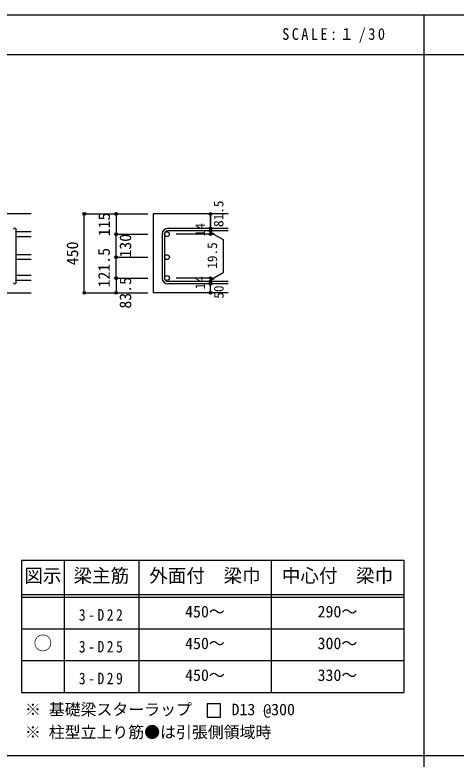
# Model space of a CAD drawing. Units: millimetres at full size, sheet at 1:30, with parts at other scales. Extents: x -5973 to 5954, y -4195 to 4201.
# Drawn here: x -3439 to -942, y -15 to 4201 of the extents above; entities that cross this region are included whole.
import ezdxf
from ezdxf.enums import TextEntityAlignment as Align

# ---------------------------------------------------------------- set-up
doc = ezdxf.new("R2010")
doc.units = ezdxf.units.MM
doc.header["$LTSCALE"] = 30
doc.header["$PDMODE"] = 32
doc.header["$PDSIZE"] = 15
for name, color, linetype in [('0-1', 2, 'Continuous'), ('0-5', 7, 'Continuous'), ('0-6', 7, 'Continuous'), ('0-D', 4, 'Continuous'), ('6-7_文字', 7, 'Continuous'), ('6-E_枠', 7, 'Continuous'), ('F-0_枠', 6, 'Continuous')]:
    doc.layers.add(name, color=color, linetype=linetype)
doc.styles.add('ＭＳ ゴシック', font='')
doc.styles.get('ＭＳ ゴシック').set_extended_font_data('MS Gothic')

msp = doc.modelspace()

# ---------------------------------------------------------------- linework, layer by layer
at = {"layer": '0-1'}
for p, q in [((-3345.8, 3073.3), (-4845.8, 3073.3)), ((-2230.8, 3073.3), (-2655.8, 3073.3)), ((-2655.8, 3073.3), (-2655.8, 2626.8)), ((-3745.8, 2626.8), (-3345.8, 2626.8)), ((-2230.8, 2626.8), (-2655.8, 2626.8))]:
    msp.add_line(p, q, dxfattribs=at)
at = {"layer": '0-5'}
for p, q in [((-3345.8, 2972.37), (-3431.8, 2972.37)), ((-3345.8, 2944.37), (-3431.8, 2944.37)), ((-3345.8, 2842.37), (-3431.8, 2842.37)), ((-3345.8, 2814.37), (-3431.8, 2814.37)), ((-3345.8, 2724.3), (-3431.8, 2724.3)), ((-3345.8, 2696.3), (-3431.8, 2696.3))]:
    msp.add_line(p, q, dxfattribs=at)
at = {"layer": '0-5', "color": 3}
for centre in [(-2577.8, 2958.37), (-2577.8, 2828.37), (-2577.8, 2710.3)]:
    msp.add_circle(centre, 14, dxfattribs=at)
at = {"layer": '0-6'}
for p, q in [((-3431.8, 2683.8), (-3431.8, 2986.37)), ((-2605.8, 2958.37), (-2605.8, 2710.3)), ((-2591.8, 2958.37), (-2591.8, 2710.3)), ((-2230.8, 2991.87), (-2572.3, 2991.87)), ((-2230.8, 2977.87), (-2572.3, 2977.87)), ((-2230.8, 2690.8), (-2572.3, 2690.8)), ((-2230.8, 2676.8), (-2572.3, 2676.8))]:
    msp.add_line(p, q, dxfattribs=at)
for centre, radius, start, end in [((-3438.8, 2986.37), 7, 0, 180), ((-2572.3, 2958.37), 33.5, 90, 180), ((-2572.3, 2958.37), 19.5, 90, 180), ((-2572.3, 2710.3), 33.5, 180, 270), ((-2572.3, 2710.3), 19.5, 180, 270), ((-3438.8, 2683.8), 7, 180, 0)]:
    msp.add_arc(centre, radius, start, end, dxfattribs=at)
at = {"layer": '0-D'}
for p, q in [((-3045.8, 3073.3), (-2865.8, 3073.3)), ((-3045.8, 3073.3), (-2865.8, 3073.3)), ((-3045.8, 2626.8), (-3045.8, 3073.3)), ((-2865.8, 3073.3), (-2685.8, 3073.3)), ((-2865.8, 3073.3), (-2685.8, 3073.3)), ((-2865.8, 3073.3), (-2865.8, 2958.37)), ((-2865.8, 2958.37), (-2685.8, 2958.37)), ((-2865.8, 2958.37), (-2685.8, 2958.37)), ((-2865.8, 2793.58), (-2865.8, 2958.37)), ((-2330.8, 2958.37), (-2526.89, 2958.37)), ((-2330.8, 2977.87), (-2330.8, 2991.87)), ((-2330.8, 2977.87), (-2330.8, 2958.37)), ((-2330.8, 2968.12), (-2311.48, 2962.94)), ((-2330.8, 2968.12), (-2260.74, 2927.67)), ((-2260.74, 2927.67), (-2260.74, 2741)), ((-2865.8, 2828.37), (-2685.8, 2828.37)), ((-2865.8, 2710.3), (-2865.8, 2793.58)), ((-2330.8, 2700.55), (-2260.74, 2741)), ((-2865.8, 2710.3), (-2685.8, 2710.3)), ((-2865.8, 2710.3), (-2865.8, 2626.8)), ((-2330.8, 2710.3), (-2526.89, 2710.3)), ((-2330.8, 2690.8), (-2330.8, 2710.3)), ((-2330.8, 2700.55), (-2311.48, 2705.73)), ((-2330.8, 2676.8), (-2330.8, 2690.8)), ((-2330.8, 2626.8), (-2330.8, 2676.8)), ((-3045.8, 2626.8), (-2865.8, 2626.8)), ((-2865.8, 2626.8), (-2685.8, 2626.8))]:
    msp.add_line(p, q, dxfattribs=at)
msp.add_lwpolyline([(-2330.8, 3073.3), (-2330.8, 2991.87), (-2330.8, 3073.3)], dxfattribs=at)
for centre, radius in [((-3045.8, 3073.3), 8), ((-3045.8, 3073.3), 7.2), ((-3045.8, 3073.3), 6.4), ((-3045.8, 3073.3), 5.6), ((-3045.8, 3073.3), 4.8), ((-2865.8, 3073.3), 8), ((-2865.8, 3073.3), 7.2), ((-2865.8, 3073.3), 6.4), ((-2865.8, 3073.3), 5.6), ((-2865.8, 3073.3), 4.8), ((-3045.8, 3073.3), 4), ((-3045.8, 3073.3), 3.2), ((-3045.8, 3073.3), 2.4), ((-3045.8, 3073.3), 1.6), ((-3045.8, 3073.3), 0.8), ((-2865.8, 3073.3), 4), ((-2865.8, 3073.3), 3.2), ((-2865.8, 3073.3), 2.4), ((-2865.8, 3073.3), 1.6), ((-2865.8, 3073.3), 0.8), ((-2330.8, 3073.3), 4), ((-2330.8, 3073.3), 3.6), ((-2330.8, 3073.3), 3.2), ((-2330.8, 3073.3), 2.8), ((-2330.8, 3073.3), 2.4), ((-2330.8, 3073.3), 2), ((-2330.8, 3073.3), 1.6), ((-2330.8, 3073.3), 1.2), ((-2330.8, 3073.3), 0.8), ((-2330.8, 3073.3), 0.4), ((-2330.8, 2991.87), 4), ((-2330.8, 2991.87), 3.6), ((-2330.8, 2991.87), 3.2), ((-2330.8, 2991.87), 2.8), ((-2330.8, 2991.87), 2.4), ((-2330.8, 2991.87), 2), ((-2865.8, 2958.37), 8), ((-2865.8, 2958.37), 7.2), ((-2865.8, 2958.37), 6.4), ((-2865.8, 2958.37), 5.6), ((-2865.8, 2958.37), 4.8), ((-2865.8, 2958.37), 4), ((-2865.8, 2958.37), 3.2), ((-2865.8, 2958.37), 2.4), ((-2865.8, 2958.37), 1.6), ((-2865.8, 2958.37), 0.8), ((-2330.8, 2977.87), 4), ((-2330.8, 2958.37), 4), ((-2330.8, 2977.87), 3.6), ((-2330.8, 2958.37), 3.6), ((-2330.8, 2977.87), 3.2), ((-2330.8, 2958.37), 3.2), ((-2330.8, 2977.87), 2.8), ((-2330.8, 2958.37), 2.8), ((-2330.8, 2977.87), 2.4), ((-2330.8, 2958.37), 2.4), ((-2330.8, 2977.87), 2), ((-2330.8, 2958.37), 2), ((-2330.8, 2991.87), 1.6), ((-2330.8, 2977.87), 1.6), ((-2330.8, 2958.37), 1.6), ((-2330.8, 2991.87), 1.2), ((-2330.8, 2977.87), 1.2), ((-2330.8, 2958.37), 1.2), ((-2330.8, 2991.87), 0.8), ((-2330.8, 2977.87), 0.8), ((-2330.8, 2958.37), 0.8), ((-2330.8, 2991.87), 0.4), ((-2330.8, 2977.87), 0.4), ((-2330.8, 2958.37), 0.4), ((-2865.8, 2828.37), 8), ((-2865.8, 2828.37), 7.2), ((-2865.8, 2828.37), 6.4), ((-2865.8, 2828.37), 5.6), ((-2865.8, 2828.37), 4.8), ((-2865.8, 2828.37), 4), ((-2865.8, 2828.37), 3.2), ((-2865.8, 2828.37), 2.4), ((-2865.8, 2828.37), 1.6), ((-2865.8, 2828.37), 0.8), ((-2865.8, 2710.3), 8), ((-2865.8, 2710.3), 7.2), ((-2865.8, 2710.3), 6.4), ((-2865.8, 2710.3), 5.6), ((-2865.8, 2710.3), 4.8), ((-2865.8, 2710.3), 4), ((-2865.8, 2710.3), 3.2), ((-2865.8, 2710.3), 2.4), ((-2865.8, 2710.3), 1.6), ((-2865.8, 2710.3), 0.8), ((-2330.8, 2710.3), 4), ((-2330.8, 2710.3), 3.6), ((-2330.8, 2710.3), 3.2), ((-2330.8, 2710.3), 2.8), ((-2330.8, 2710.3), 2.4), ((-2330.8, 2710.3), 2), ((-2330.8, 2710.3), 1.6), ((-2330.8, 2710.3), 1.2), ((-2330.8, 2710.3), 0.8), ((-2330.8, 2710.3), 0.4), ((-2330.8, 2690.8), 4), ((-2330.8, 2676.8), 4), ((-2330.8, 2690.8), 3.6), ((-2330.8, 2676.8), 3.6), ((-2330.8, 2690.8), 3.2), ((-2330.8, 2676.8), 3.2), ((-2330.8, 2690.8), 2.8), ((-2330.8, 2676.8), 2.8), ((-2330.8, 2690.8), 2.4), ((-2330.8, 2676.8), 2.4), ((-2330.8, 2690.8), 2), ((-2330.8, 2676.8), 2), ((-2330.8, 2690.8), 1.6), ((-2330.8, 2676.8), 1.6), ((-2330.8, 2690.8), 1.2), ((-2330.8, 2676.8), 1.2), ((-2330.8, 2690.8), 0.8), ((-2330.8, 2676.8), 0.8), ((-2330.8, 2690.8), 0.4), ((-2330.8, 2676.8), 0.4), ((-3045.8, 2626.8), 7.2), ((-3045.8, 2626.8), 6.4), ((-3045.8, 2626.8), 5.6), ((-3045.8, 2626.8), 4.8), ((-3045.8, 2626.8), 4), ((-3045.8, 2626.8), 3.2), ((-3045.8, 2626.8), 2.4), ((-3045.8, 2626.8), 1.6), ((-3045.8, 2626.8), 0.8), ((-2865.8, 2626.8), 7.2), ((-2865.8, 2626.8), 6.4), ((-2865.8, 2626.8), 5.6), ((-2865.8, 2626.8), 4.8), ((-2865.8, 2626.8), 4), ((-2865.8, 2626.8), 3.2), ((-2865.8, 2626.8), 2.4), ((-2865.8, 2626.8), 1.6), ((-2865.8, 2626.8), 0.8), ((-2330.8, 2626.8), 4), ((-2330.8, 2626.8), 3.6), ((-2330.8, 2626.8), 3.2), ((-2330.8, 2626.8), 2.8), ((-2330.8, 2626.8), 2.4), ((-2330.8, 2626.8), 2), ((-2330.8, 2626.8), 1.6), ((-2330.8, 2626.8), 1.2), ((-2330.8, 2626.8), 0.8), ((-2330.8, 2626.8), 0.4)]:
    msp.add_circle(centre, radius, dxfattribs=at)
at = {"layer": '0-D', "color": 7}
for p in [(-3045.8, 3073.3), (-2865.8, 3073.3), (-2330.8, 3073.3), (-2330.8, 2991.87), (-2865.8, 2958.37), (-2330.8, 2977.87), (-2330.8, 2958.37), (-2865.8, 2828.37), (-2865.8, 2710.3), (-2330.8, 2710.3), (-2330.8, 2710.3), (-2330.8, 2690.8), (-2330.8, 2676.8), (-3045.8, 2626.8), (-2865.8, 2626.8), (-2330.8, 2626.8)]:
    msp.add_point(p, dxfattribs=at)
at = {"layer": '6-7_文字'}
msp.add_lwpolyline([(-2350.42, 222.82), (-2275.42, 222.82), (-2275.42, 297.82), (-2350.42, 297.82)], close=True, dxfattribs=at)
at = {"layer": '6-E_枠', "color": 3}
for p, q in [((-3400.52, 1112.77), (-3400.52, 362.77)), ((-3400.52, 1112.77), (-1238, 1112.77)), ((-1238, 1112.77), (-1238, 362.77)), ((-3400.52, 362.77), (-1238, 362.77))]:
    msp.add_line(p, q, dxfattribs=at)
at = {"layer": '6-E_枠'}
for p, q in [((-3160.52, 1112.77), (-3160.52, 362.77)), ((-2738, 1112.77), (-2738, 362.77)), ((-1988, 1112.77), (-1988, 362.77)), ((-3400.52, 917.77), (-1238, 917.77)), ((-3400.52, 902.77), (-1238, 902.77)), ((-3400.52, 722.77), (-1238, 722.77)), ((-3400.52, 542.77), (-1238, 542.77))]:
    msp.add_line(p, q, dxfattribs=at)
at = {"layer": 'F-0_枠'}
msp.add_line((-5972.88, 4201.15), (5954.1, 4201.15), dxfattribs=at)
at = {"layer": 'F-0_枠', "color": 2}
for p, q in [((-1124.64, 4201.15), (-1124.64, -4195.24)), ((-5972.88, 3976.15), (3723.6, 3976.15)), ((3723.6, 2.95), (-5972.88, 2.95))]:
    msp.add_line(p, q, dxfattribs=at)

# ---------------------------------------------------------------- texts
at = {"layer": '0-D', "style": 'ＭＳ ゴシック'}
for s, height, p in [('81.5', 54.99, (-2241.9, 2999.71)), ('115', 65.98, (-2880.85, 2946.45)), ('14', 54.99, (-2346.03, 2946.44)), ('130', 65.98, (-2760.94, 2825.82)), ('450', 65.98, (-3060.8, 2782.55)), ('121.5', 65.98, (-2881.81, 2656.5)), ('19.5', 54.99, (-2277.76, 2763.06)), ('83.5', 65.98, (-2760.8, 2536.8)), ('14', 54.99, (-2346.06, 2646.12)), ('50', 54.99, (-2240.8, 2593.3))]:
    msp.add_text(s, height=height, rotation=90, dxfattribs=at).set_placement(p, align=Align.BOTTOM_LEFT)
at = {"layer": '6-7_文字', "color": 2, "style": 'ＭＳ ゴシック'}
for s, p in [('図示', (-3385.52, 962.77)), ('梁主筋', (-3106.76, 962.77)), ('外面付\u3000梁巾', (-2678, 962.77)), ('中心付\u3000梁巾', (-1928, 962.77)), ('○', (-3333.02, 580.27))]:
    msp.add_text(s, height=76.98, dxfattribs=at).set_placement(p, align=Align.BOTTOM_LEFT)
at = {"layer": '6-7_文字', "style": 'ＭＳ ゴシック'}
for s, p in [('450～', (-2475.5, 767.77)), ('290～', (-1725.5, 767.77)), ('450～', (-2475.5, 587.77)), ('300～', (-1725.5, 587.77)), ('450～', (-2475.5, 407.77)), ('330～', (-1725.5, 407.77)), ('※ 基礎梁スターラップ     D13 @300', (-3381.96, 213.19)), ('※ 柱型立上り筋●は引張側領域時', (-3381.96, 84.68))]:
    msp.add_text(s, height=65.98, dxfattribs=at).set_placement(p, align=Align.BOTTOM_LEFT)
at = {"layer": '6-7_文字', "color": 2, "insert": (-1925.98, 4043.65), "char_height": 65.98, "attachment_point": 7, "style": 'ＭＳ ゴシック'}
msp.add_mtext('\\T1.34;\\W0.9;SCALE:１/30', dxfattribs=at)
at = {"layer": '6-7_文字', "char_height": 65.98, "attachment_point": 7, "style": 'ＭＳ ゴシック'}
for s, insert in [('\\T1.38;\\W0.85;3-D22', (-3076.76, 767.77)), ('\\T1.38;\\W0.85;3-D25', (-3076.76, 587.77)), ('\\T1.38;\\W0.85;3-D29', (-3076.76, 407.77))]:
    msp.add_mtext(s, dxfattribs=dict(at, insert=insert))

doc.saveas('drawing.dxf')
